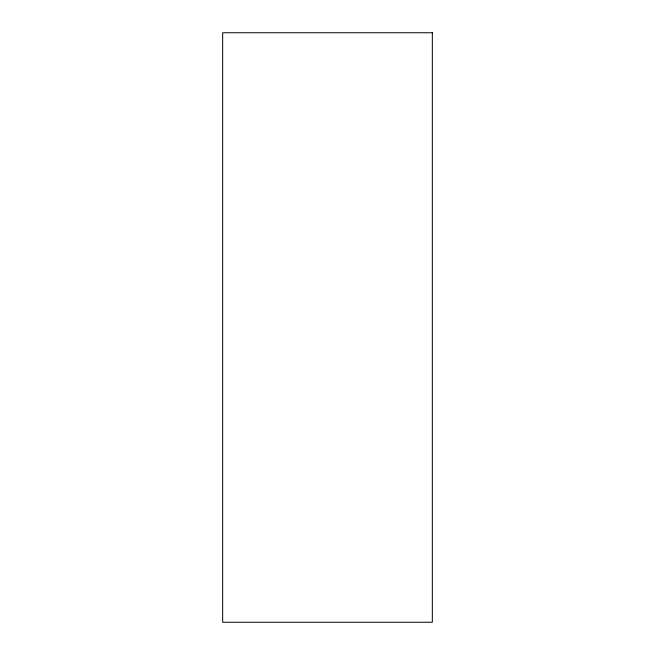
<?xml version="1.0" encoding="UTF-8"?>
<svg xmlns="http://www.w3.org/2000/svg" width="655" height="655" viewBox="0 0 655 655"><rect width="100%" height="100%" fill="white"/><g stroke="black" fill="none" stroke-linecap="round" stroke-linejoin="round"><path stroke-width="0.98" d="M432.333 32.75L222.667 32.75L222.667 622.25L432.333 622.25L432.333 32.75"/></g></svg>
